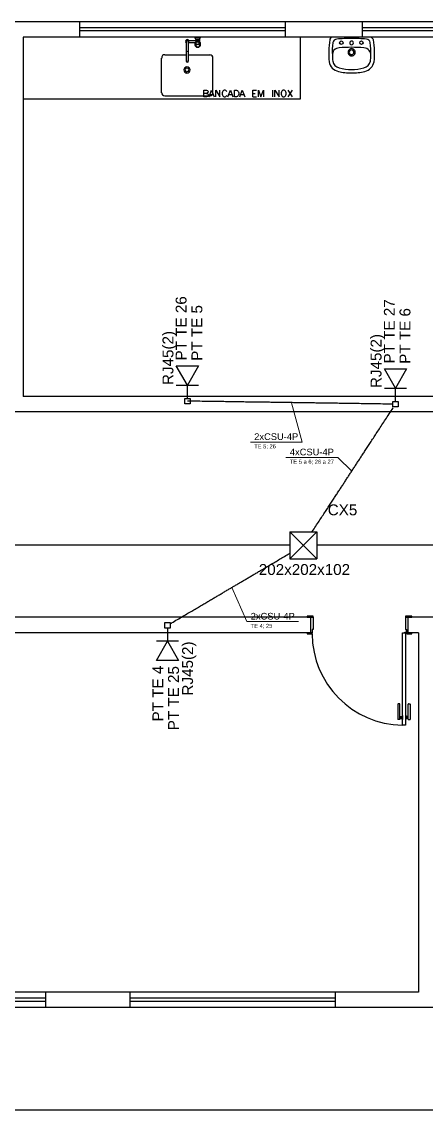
# Model space of a CAD drawing. Header units: millimetres. Extents: x -182 to 42, y -1396 to 15.
# Drawn here: x -167.93 to -160.05, y -83 to -61.8 of the extents above; entities that cross this region are included whole.
import ezdxf

# ---------------------------------------------------------------- set-up
doc = ezdxf.new("R2010")
doc.units = ezdxf.units.MM
doc.header["$LTSCALE"] = 10
doc.header["$MEASUREMENT"] = 0
doc.layers.add('Arquitetura', color=8, linetype='Continuous')
doc.layers.add('P-SIMBOL', color=170, linetype='Continuous')
for name, color, linetype, lineweight in [('CE-Condutos', 6, 'Continuous', 30), ('CE-Textos fios', 7, 'Continuous', 20), ('CE-Textos pontos', 5, 'Continuous', 20)]:
    doc.layers.add(name, color=color, linetype=linetype, lineweight=lineweight)
doc.styles.add('Arial', font='arial.ttf')

msp = doc.modelspace()

# ---------------------------------------------------------------- linework, layer by layer
at = {"layer": 'Arquitetura', "linetype": 'Continuous'}
for p, q in [((-156.204, -61.801), (-179.002, -61.801)), ((-156.204, -62.101), (-167.902, -62.101)), ((-162.803, -61.921), (-166.804, -61.921)), ((-162.803, -61.981), (-166.804, -61.981)), ((-157.306, -61.921), (-161.303, -61.921)), ((-157.306, -61.981), (-161.303, -61.981)), ((-158.374, -69.099), (-167.902, -69.099)), ((-158.374, -69.399), (-168.204, -69.399)), ((-162.373, -73.399), (-173.431, -73.399)), ((-159.773, -73.399), (-160.335, -73.399)), ((-162.373, -73.699), (-173.431, -73.699)), ((-160.205, -73.699), (-160.335, -73.699)), ((-160.205, -73.699), (-160.205, -80.698)), ((-160.205, -80.698), (-178.702, -80.698)), ((-167.462, -80.818), (-171.461, -80.818)), ((-167.462, -80.878), (-171.461, -80.878)), ((-161.825, -80.818), (-165.822, -80.818)), ((-161.825, -80.878), (-165.822, -80.878)), ((-151.605, -80.998), (-179.002, -80.998)), ((-149.607, -82.997), (-181, -82.997))]:
    msp.add_line(p, q, dxfattribs=at)
at = {"layer": 'Arquitetura'}
for p, q in [((-166.804, -61.801), (-166.804, -62.101)), ((-162.803, -61.801), (-162.803, -62.101)), ((-161.303, -61.801), (-161.303, -62.101)), ((-167.902, -62.101), (-167.902, -69.099)), ((-164.537, -62.145), (-164.559, -62.101)), ((-164.467, -62.145), (-164.445, -62.101)), ((-162.503, -63.302), (-162.503, -62.101)), ((-161.509, -62.101), (-161.895, -62.101)), ((-161.381, -62.101), (-161.759, -62.101)), ((-161.127, -62.101), (-161.509, -62.101)), ((-164.725, -62.175), (-164.725, -62.211)), ((-164.725, -62.211), (-164.725, -62.553)), ((-164.685, -62.175), (-164.685, -62.211)), ((-164.685, -62.211), (-164.685, -62.553)), ((-164.677, -62.163), (-164.537, -62.163)), ((-164.677, -62.203), (-164.547, -62.203)), ((-164.551, -62.261), (-164.551, -62.217)), ((-164.537, -62.145), (-164.537, -62.163)), ((-164.467, -62.145), (-164.537, -62.145)), ((-164.537, -62.163), (-164.537, -62.193)), ((-164.533, -62.233), (-164.533, -62.191)), ((-164.471, -62.233), (-164.471, -62.191)), ((-164.467, -62.145), (-164.467, -62.193)), ((-164.451, -62.261), (-164.451, -62.217)), ((-161.741, -62.211), (-161.729, -62.185)), ((-161.729, -62.233), (-161.741, -62.211)), ((-161.729, -62.185), (-161.707, -62.173)), ((-161.707, -62.245), (-161.729, -62.233)), ((-161.707, -62.173), (-161.683, -62.185)), ((-161.683, -62.233), (-161.707, -62.245)), ((-161.683, -62.185), (-161.673, -62.211)), ((-161.673, -62.211), (-161.683, -62.233)), ((-161.347, -62.211), (-161.339, -62.185)), ((-161.339, -62.233), (-161.347, -62.211)), ((-161.339, -62.185), (-161.313, -62.173)), ((-161.313, -62.245), (-161.339, -62.233)), ((-161.313, -62.173), (-161.293, -62.185)), ((-161.293, -62.233), (-161.313, -62.245)), ((-161.293, -62.185), (-161.281, -62.211)), ((-161.281, -62.211), (-161.293, -62.233)), ((-165.204, -63.184), (-165.204, -62.507)), ((-165.144, -62.445), (-164.725, -62.445)), ((-164.685, -62.445), (-164.263, -62.445)), ((-164.205, -63.184), (-164.205, -62.507)), ((-164.725, -62.553), (-164.725, -62.563)), ((-164.685, -62.553), (-164.685, -62.563)), ((-164.383, -63.26), (-164.383, -63.136)), ((-164.383, -63.136), (-164.331, -63.136)), ((-164.331, -63.136), (-164.311, -63.14)), ((-164.311, -63.14), (-164.307, -63.15)), ((-164.307, -63.15), (-164.301, -63.158)), ((-164.301, -63.158), (-164.301, -63.17)), ((-164.277, -63.26), (-164.231, -63.136)), ((-164.231, -63.136), (-164.179, -63.26)), ((-164.149, -63.26), (-164.149, -63.136)), ((-164.149, -63.136), (-164.069, -63.26)), ((-164.069, -63.26), (-164.069, -63.136)), ((-164.015, -63.154), (-164.023, -63.166)), ((-164.001, -63.14), (-164.015, -63.154)), ((-163.989, -63.136), (-164.001, -63.14)), ((-163.967, -63.136), (-163.989, -63.136)), ((-163.955, -63.14), (-163.967, -63.136)), ((-163.943, -63.154), (-163.955, -63.14)), ((-163.937, -63.166), (-163.943, -63.154)), ((-163.913, -63.26), (-163.867, -63.136)), ((-163.867, -63.136), (-163.819, -63.26)), ((-163.789, -63.26), (-163.789, -63.136)), ((-163.789, -63.136), (-163.749, -63.136)), ((-163.749, -63.136), (-163.731, -63.14)), ((-163.731, -63.14), (-163.719, -63.154)), ((-163.719, -63.154), (-163.711, -63.166)), ((-163.681, -63.26), (-163.635, -63.136)), ((-163.635, -63.136), (-163.587, -63.26)), ((-163.431, -63.26), (-163.431, -63.136)), ((-163.431, -63.136), (-163.355, -63.136)), ((-163.321, -63.26), (-163.321, -63.136)), ((-163.321, -63.136), (-163.271, -63.26)), ((-163.271, -63.26), (-163.223, -63.136)), ((-163.223, -63.136), (-163.223, -63.26)), ((-163.049, -63.136), (-163.049, -63.26)), ((-163.003, -63.26), (-163.003, -63.136)), ((-163.003, -63.136), (-162.919, -63.26)), ((-162.919, -63.26), (-162.919, -63.136)), ((-162.867, -63.154), (-162.871, -63.166)), ((-162.855, -63.14), (-162.867, -63.154)), ((-162.843, -63.136), (-162.855, -63.14)), ((-162.817, -63.136), (-162.843, -63.136)), ((-162.809, -63.14), (-162.817, -63.136)), ((-162.795, -63.154), (-162.809, -63.14)), ((-162.787, -63.166), (-162.795, -63.154)), ((-162.749, -63.136), (-162.665, -63.26)), ((-162.665, -63.136), (-162.749, -63.26)), ((-167.902, -63.302), (-162.503, -63.302)), ((-165.144, -63.242), (-164.263, -63.242)), ((-164.331, -63.196), (-164.383, -63.196)), ((-164.331, -63.26), (-164.383, -63.26)), ((-164.311, -63.188), (-164.331, -63.196)), ((-164.331, -63.196), (-164.311, -63.2)), ((-164.311, -63.256), (-164.331, -63.26)), ((-164.307, -63.184), (-164.311, -63.188)), ((-164.311, -63.2), (-164.307, -63.208)), ((-164.307, -63.246), (-164.311, -63.256)), ((-164.301, -63.17), (-164.307, -63.184)), ((-164.307, -63.208), (-164.301, -63.218)), ((-164.301, -63.238), (-164.307, -63.246)), ((-164.301, -63.218), (-164.301, -63.238)), ((-164.259, -63.218), (-164.201, -63.218)), ((-164.023, -63.166), (-164.027, -63.184)), ((-164.027, -63.184), (-164.027, -63.212)), ((-164.027, -63.212), (-164.023, -63.23)), ((-164.023, -63.23), (-164.015, -63.242)), ((-164.015, -63.242), (-164.001, -63.256)), ((-164.001, -63.256), (-163.989, -63.26)), ((-163.989, -63.26), (-163.967, -63.26)), ((-163.967, -63.26), (-163.955, -63.256)), ((-163.955, -63.256), (-163.943, -63.242)), ((-163.943, -63.242), (-163.937, -63.23)), ((-163.895, -63.218), (-163.837, -63.218)), ((-163.749, -63.26), (-163.789, -63.26)), ((-163.731, -63.256), (-163.749, -63.26)), ((-163.719, -63.242), (-163.731, -63.256)), ((-163.711, -63.23), (-163.719, -63.242)), ((-163.711, -63.166), (-163.705, -63.184)), ((-163.705, -63.212), (-163.711, -63.23)), ((-163.705, -63.184), (-163.705, -63.212)), ((-163.663, -63.218), (-163.605, -63.218)), ((-163.431, -63.196), (-163.385, -63.196)), ((-163.431, -63.26), (-163.355, -63.26)), ((-162.871, -63.166), (-162.881, -63.184)), ((-162.881, -63.184), (-162.881, -63.212)), ((-162.881, -63.212), (-162.871, -63.23)), ((-162.871, -63.23), (-162.867, -63.242)), ((-162.867, -63.242), (-162.855, -63.256)), ((-162.855, -63.256), (-162.843, -63.26)), ((-162.843, -63.26), (-162.817, -63.26)), ((-162.817, -63.26), (-162.809, -63.256)), ((-162.809, -63.256), (-162.795, -63.242)), ((-162.795, -63.242), (-162.787, -63.23)), ((-162.783, -63.184), (-162.787, -63.166)), ((-162.787, -63.23), (-162.783, -63.212)), ((-162.783, -63.212), (-162.783, -63.184)), ((-160.467, -73.695), (-160.461, -73.695)), ((-160.437, -73.667), (-160.437, -73.671)), ((-167.462, -80.698), (-167.462, -80.998)), ((-165.822, -80.698), (-165.822, -80.998)), ((-161.825, -80.698), (-161.825, -80.998))]:
    msp.add_line(p, q, dxfattribs=at)
at = {"layer": 'Arquitetura', "color": 2}
for p, q in [((-160.515, -75.498), (-160.515, -73.699)), ((-160.515, -73.699), (-160.455, -73.699)), ((-160.455, -73.699), (-160.455, -75.498)), ((-160.455, -75.498), (-160.515, -75.498))]:
    msp.add_line(p, q, dxfattribs=at)
at = {"layer": 'Arquitetura', "color": 3, "linetype": 'Continuous'}
for p, q in [((-160.605, -75.089), (-160.605, -75.39)), ((-160.571, -75.083), (-160.599, -75.083)), ((-160.565, -75.39), (-160.565, -75.089)), ((-160.405, -75.39), (-160.405, -75.089)), ((-160.397, -75.083), (-160.369, -75.083)), ((-160.365, -75.089), (-160.365, -75.39)), ((-160.519, -75.308), (-160.519, -75.388)), ((-160.451, -75.308), (-160.451, -75.388))]:
    msp.add_line(p, q, dxfattribs=at)
at = {"layer": 'Arquitetura', "color": 3}
for p, q in [((-160.565, -75.39), (-160.605, -75.39)), ((-160.565, -75.328), (-160.519, -75.328)), ((-160.565, -75.348), (-160.519, -75.348)), ((-160.565, -75.368), (-160.519, -75.368)), ((-160.519, -75.308), (-160.515, -75.308)), ((-160.519, -75.388), (-160.515, -75.388)), ((-160.451, -75.308), (-160.455, -75.308)), ((-160.451, -75.388), (-160.455, -75.388)), ((-160.405, -75.328), (-160.451, -75.328)), ((-160.405, -75.348), (-160.451, -75.348)), ((-160.405, -75.368), (-160.451, -75.368)), ((-160.405, -75.39), (-160.365, -75.39))]:
    msp.add_line(p, q, dxfattribs=at)
at = {"layer": 'Arquitetura', "linetype": 'Continuous'}
for points in [[(-164.547, -62.203), (-164.549, -62.205), (-164.549, -62.209), (-164.551, -62.211), (-164.551, -62.215), (-164.551, -62.217)], [(-164.535, -62.235), (-164.541, -62.239), (-164.545, -62.243), (-164.549, -62.249), (-164.551, -62.255), (-164.551, -62.261)], [(-164.551, -62.261), (-164.551, -62.267), (-164.547, -62.275), (-164.543, -62.279), (-164.537, -62.285), (-164.531, -62.289), (-164.523, -62.293), (-164.515, -62.295), (-164.505, -62.295), (-164.497, -62.295), (-164.489, -62.295), (-164.479, -62.293), (-164.471, -62.289), (-164.465, -62.285), (-164.459, -62.279), (-164.455, -62.275), (-164.453, -62.267), (-164.451, -62.261)], [(-164.537, -62.193), (-164.539, -62.195), (-164.541, -62.197), (-164.543, -62.199), (-164.545, -62.201), (-164.547, -62.203)], [(-164.463, -62.267), (-164.463, -62.263), (-164.465, -62.259), (-164.469, -62.255), (-164.475, -62.253), (-164.481, -62.249), (-164.487, -62.247), (-164.495, -62.247), (-164.503, -62.247), (-164.511, -62.247), (-164.519, -62.249), (-164.525, -62.251), (-164.531, -62.255), (-164.535, -62.257), (-164.539, -62.261), (-164.539, -62.265), (-164.539, -62.271), (-164.539, -62.275), (-164.535, -62.279), (-164.531, -62.281), (-164.525, -62.285), (-164.519, -62.287), (-164.511, -62.289), (-164.503, -62.289), (-164.495, -62.289), (-164.487, -62.287), (-164.481, -62.287), (-164.475, -62.283), (-164.469, -62.281), (-164.465, -62.277), (-164.463, -62.273), (-164.463, -62.267)], [(-164.535, -62.191), (-164.535, -62.191), (-164.535, -62.191), (-164.535, -62.191), (-164.537, -62.193), (-164.537, -62.193)], [(-164.467, -62.193), (-164.467, -62.193), (-164.467, -62.191), (-164.467, -62.191), (-164.469, -62.191), (-164.469, -62.191)], [(-164.451, -62.261), (-164.451, -62.255), (-164.453, -62.249), (-164.457, -62.245), (-164.463, -62.239), (-164.469, -62.235)], [(-164.451, -62.217), (-164.451, -62.213), (-164.453, -62.207), (-164.457, -62.201), (-164.461, -62.197), (-164.467, -62.193)]]:
    msp.add_lwpolyline(points, dxfattribs=at)
at = {"layer": 'Arquitetura', "color": 3}
for points in [[(-162.373, -73.399), (-162.253, -73.399), (-162.253, -73.379), (-162.373, -73.379), (-162.373, -73.399)], [(-160.455, -73.399), (-160.405, -73.399), (-160.335, -73.399), (-160.335, -73.379), (-160.455, -73.379), (-160.455, -73.399)], [(-162.373, -73.719), (-162.273, -73.719), (-162.273, -73.699), (-162.373, -73.699), (-162.373, -73.719)], [(-160.435, -73.719), (-160.335, -73.719), (-160.335, -73.699), (-160.435, -73.699), (-160.435, -73.719)]]:
    msp.add_lwpolyline(points, close=True, dxfattribs=at)
at = {"layer": 'Arquitetura', "color": 2}
for points in [[(-162.253, -73.639), (-162.273, -73.639), (-162.273, -73.699), (-162.303, -73.699), (-162.303, -73.399), (-162.253, -73.399), (-162.253, -73.639)], [(-160.455, -73.639), (-160.435, -73.639), (-160.435, -73.699), (-160.405, -73.699), (-160.405, -73.399), (-160.455, -73.399), (-160.455, -73.639)]]:
    msp.add_lwpolyline(points, close=True, dxfattribs=at)
at = {"layer": 'Arquitetura', "color": 1}
for points in [[(-160.443, -73.697), (-160.439, -73.699), (-160.439, -73.699), (-160.445, -73.699), (-160.485, -73.699), (-160.485, -73.697), (-160.443, -73.697)], [(-160.437, -73.689), (-160.435, -73.693), (-160.435, -73.693), (-160.435, -73.689), (-160.435, -73.649), (-160.437, -73.649), (-160.437, -73.689)]]:
    msp.add_lwpolyline(points, dxfattribs=at)
at = {"layer": 'Arquitetura'}
for points in [[(-160.465, -73.695), (-160.465, -73.693), (-160.469, -73.693), (-160.469, -73.695), (-160.459, -73.695), (-160.459, -73.693), (-160.463, -73.693), (-160.463, -73.695)], [(-160.469, -73.695), (-160.467, -73.695), (-160.467, -73.697)], [(-160.459, -73.695), (-160.461, -73.695), (-160.461, -73.697)], [(-160.439, -73.665), (-160.437, -73.667), (-160.437, -73.667)], [(-160.439, -73.667), (-160.439, -73.667), (-160.439, -73.665), (-160.439, -73.665), (-160.439, -73.673), (-160.439, -73.673), (-160.439, -73.669), (-160.439, -73.669)], [(-160.439, -73.673), (-160.437, -73.671), (-160.437, -73.671)]]:
    msp.add_lwpolyline(points, dxfattribs=at)
at = {"layer": 'Arquitetura', "color": 1}
msp.add_circle((-160.439, -73.693), 0.005, dxfattribs=at)
at = {"layer": 'Arquitetura'}
for centre, radius, start, end in [((-161.857, -62.169), 0.0772, 117.867, 168.569), ((-161.179, -62.191), 0.104, 20.5417, 58.93), ((-164.705, -62.183), 0.0345, 144.581, 215.419), ((-164.705, -62.183), 0.0345, 35.4187, 144.581), ((-164.705, -62.183), 0.0345, 215.419, 234.581), ((-164.705, -62.183), 0.0253, 322.252, 217.748), ((-164.705, -62.217), 0.0465, 64.5555, 115.444), ((-164.705, -62.183), 0.0345, 305.419, 324.581), ((-164.705, -62.183), 0.0345, 324.581, 35.4187), ((-164.501, -61.551), 0.557, 264.375, 275.625), ((-164.501, -62.003), 0.163, 257.538, 282.462), ((-164.533, -62.195), 0.004, 74.314, 121.567), ((-164.533, -62.237), 0.004, 63.9749, 122.156), ((-164.501, -62.085), 0.11, 254.314, 285.686), ((-164.501, -62.173), 0.067, 243.975, 296.025), ((-164.471, -62.195), 0.004, 58.4325, 105.686), ((-164.471, -62.237), 0.004, 57.8441, 116.025), ((-160.447, -62.409), 1.506, 170.279, 186.577), ((-160.983, -62.365), 0.901, 169.782, 185.797), ((-161.791, -62.219), 0.0803, 93.114, 170.393), ((-161.753, -62.437), 0.126, 86.7732, 140.755), ((-161.507, -65.884), 3.757, 90, 94.4144), ((-161.507, -65.004), 2.705, 90.0208, 95.0951), ((-161.507, -62.213), 0.036, 150.013, 209.987), ((-161.507, -62.213), 0.0359, 90, 150.04), ((-161.507, -62.213), 0.036, 210.019, 270.037), ((-161.513, -65.248), 2.949, 85.1896, 89.9391), ((-161.495, -65.558), 3.431, 85.3753, 90.2103), ((-161.507, -62.213), 0.036, 30.0191, 90.0367), ((-161.507, -62.213), 0.0359, 270, 330.04), ((-161.507, -62.213), 0.036, 330.013, 29.9872), ((-161.267, -62.445), 0.133, 40.3438, 89.4487), ((-161.223, -62.215), 0.0769, 8.7558, 85.6127), ((-162.357, -62.401), 1.227, 357.323, 9.2415), ((-162.567, -62.407), 1.508, 353.413, 9.6929), ((-165.148, -62.499), 0.0554, 85.3276, 188.622), ((-164.705, -62.429), 0.0465, 64.5555, 115.444), ((-164.267, -62.505), 0.0615, 358.104, 87.9457), ((-161.725, -62.447), 0.156, 144.652, 182.839), ((-161.243, -62.477), 0.638, 177.995, 188.17), ((-161.507, -62.395), 0.0698, 150.003, 209.997), ((-161.507, -62.395), 0.0698, 90, 149.993), ((-161.507, -62.395), 0.0698, 209.997, 269.999), ((-161.507, -62.395), 0.0444, 90.0097, 180), ((-161.507, -62.395), 0.0444, 180, 270), ((-161.507, -62.395), 0.0698, 29.9968, 89.9993), ((-161.507, -62.395), 0.0444, 0, 90), ((-161.507, -62.395), 0.0444, 270, 0), ((-161.507, -62.395), 0.0698, 270, 329.993), ((-161.507, -62.395), 0.0698, 330.003, 29.9968), ((-161.275, -62.449), 0.143, 356.602, 39.5997), ((-161.755, -62.477), 0.622, 351.322, 1.8265), ((-164.711, -62.739), 0.0614, 90, 180), ((-164.711, -62.739), 0.0614, 180, 270), ((-164.711, -62.739), 0.036, 90, 180), ((-164.711, -62.739), 0.036, 180, 270), ((-164.705, -62.563), 0.0223, 153.721, 26.2792), ((-164.705, -62.563), 0.02, 180, 0), ((-164.711, -62.739), 0.0614, 0, 90), ((-164.711, -62.739), 0.036, 0, 90), ((-164.711, -62.739), 0.036, 270, 0), ((-164.711, -62.739), 0.0614, 270, 0), ((-161.723, -62.551), 0.221, 187.72, 259.592), ((-161.719, -62.545), 0.157, 188.419, 258.384), ((-161.481, -61.587), 1.145, 256.458, 268.697), ((-161.537, -61.579), 1.153, 271.352, 283.504), ((-161.305, -62.533), 0.169, 282.946, 347.281), ((-161.301, -62.539), 0.235, 282.514, 349.944), ((-161.529, -61.849), 0.948, 255.637, 271.341), ((-161.485, -61.851), 0.947, 268.698, 284.422), ((-165.148, -63.188), 0.0547, 174.972, 275.028), ((-164.267, -63.182), 0.0615, 272.062, 357.938), ((-160.491, -73.715), 1.784, 180.129, 269.223)]:
    msp.add_arc(centre, radius, start, end, dxfattribs=at)
at = {"layer": 'Arquitetura', "color": 3, "linetype": 'Continuous'}
for centre, start, end in [((-160.599, -75.089), 99.4623, 180), ((-160.571, -75.089), 0, 99.4623), ((-160.399, -75.089), 80.5377, 180), ((-160.371, -75.089), 0, 80.5377)]:
    msp.add_arc(centre, 0.006, start, end, dxfattribs=at)
at = {"layer": 'CE-Condutos', "linetype": 'Continuous'}
for points in [[(-160.706, -69.247), (-160.897, -69.245), (-161.075, -69.242), (-161.243, -69.24), (-161.4, -69.237), (-161.547, -69.235), (-161.686, -69.233), (-161.817, -69.231), (-161.941, -69.229), (-162.06, -69.228), (-162.173, -69.226), (-162.281, -69.224), (-162.387, -69.223), (-162.49, -69.221), (-162.591, -69.22), (-162.691, -69.218), (-162.792, -69.217), (-162.894, -69.216), (-162.997, -69.214), (-163.103, -69.212), (-163.213, -69.211), (-163.327, -69.209), (-163.447, -69.207), (-163.573, -69.206), (-163.706, -69.204), (-163.847, -69.202), (-163.997, -69.199), (-164.157, -69.197), (-164.327, -69.195), (-164.509, -69.192), (-164.703, -69.189)], [(-162.273, -71.73), (-162.204, -71.624), (-162.138, -71.524), (-162.077, -71.43), (-162.018, -71.341), (-161.963, -71.256), (-161.911, -71.176), (-161.861, -71.1), (-161.813, -71.026), (-161.768, -70.956), (-161.723, -70.888), (-161.68, -70.823), (-161.638, -70.758), (-161.597, -70.695), (-161.556, -70.632), (-161.515, -70.569), (-161.474, -70.506), (-161.432, -70.442), (-161.389, -70.377), (-161.345, -70.309), (-161.3, -70.24), (-161.253, -70.168), (-161.204, -70.093), (-161.152, -70.014), (-161.098, -69.931), (-161.041, -69.843), (-160.98, -69.75), (-160.916, -69.652), (-160.848, -69.548), (-160.776, -69.438), (-160.699, -69.32)], [(-162.709, -71.996), (-163.228, -71.996), (-163.715, -71.996), (-164.172, -71.996), (-164.602, -71.996), (-165.006, -71.996), (-165.387, -71.996), (-165.747, -71.996), (-166.089, -71.996), (-166.415, -71.996), (-166.727, -71.996), (-167.027, -71.996), (-167.318, -71.996), (-167.602, -71.996), (-167.881, -71.996), (-168.158, -71.996), (-168.435, -71.996), (-168.714, -71.996), (-168.998, -71.996), (-169.289, -71.996), (-169.588, -71.996), (-169.899, -71.996), (-170.224, -71.996), (-170.564, -71.996), (-170.923, -71.996), (-171.303, -71.996), (-171.705, -71.996), (-172.133, -71.996), (-172.588, -71.996), (-173.073, -71.996), (-173.59, -71.996)], [(-153.053, -71.996), (-153.487, -71.996), (-153.894, -71.996), (-154.276, -71.996), (-154.635, -71.996), (-154.973, -71.996), (-155.291, -71.996), (-155.593, -71.996), (-155.879, -71.996), (-156.152, -71.996), (-156.414, -71.996), (-156.665, -71.996), (-156.91, -71.996), (-157.148, -71.996), (-157.383, -71.996), (-157.615, -71.996), (-157.848, -71.996), (-158.083, -71.996), (-158.321, -71.996), (-158.565, -71.996), (-158.817, -71.996), (-159.079, -71.996), (-159.352, -71.996), (-159.638, -71.996), (-159.94, -71.996), (-160.258, -71.996), (-160.596, -71.996), (-160.955, -71.996), (-161.337, -71.996), (-161.744, -71.996), (-162.177, -71.996)], [(-165.039, -73.524), (-164.925, -73.457), (-164.817, -73.394), (-164.716, -73.334), (-164.62, -73.278), (-164.53, -73.225), (-164.445, -73.175), (-164.365, -73.127), (-164.288, -73.082), (-164.215, -73.039), (-164.145, -72.998), (-164.078, -72.958), (-164.013, -72.92), (-163.95, -72.882), (-163.888, -72.846), (-163.827, -72.81), (-163.766, -72.774), (-163.706, -72.739), (-163.645, -72.703), (-163.583, -72.666), (-163.52, -72.629), (-163.455, -72.59), (-163.387, -72.551), (-163.317, -72.509), (-163.244, -72.466), (-163.167, -72.421), (-163.086, -72.373), (-163.001, -72.323), (-162.91, -72.269), (-162.815, -72.213), (-162.713, -72.153)]]:
    msp.add_spline(points, degree=3, dxfattribs=at)
at = {"layer": 'CE-Textos fios'}
for p, q in [((-162.678, -69.219), (-162.472, -69.986)), ((-162.472, -69.986), (-163.478, -69.986)), ((-162.472, -69.986), (-163.478, -69.986)), ((-161.777, -70.285), (-162.784, -70.285)), ((-161.777, -70.285), (-162.784, -70.285)), ((-161.504, -70.553), (-161.777, -70.285)), ((-163.835, -72.815), (-163.547, -73.482)), ((-163.547, -73.482), (-162.54, -73.482)), ((-163.547, -73.482), (-162.54, -73.482))]:
    msp.add_line(p, q, dxfattribs=at)
at = {"layer": 'P-SIMBOL'}
for p, q in [((-164.919, -68.504), (-164.487, -68.504)), ((-164.703, -68.879), (-164.919, -68.504)), ((-164.487, -68.504), (-164.703, -68.879)), ((-160.868, -68.563), (-160.436, -68.563)), ((-160.652, -68.938), (-160.868, -68.563)), ((-160.436, -68.563), (-160.652, -68.938)), ((-164.919, -68.879), (-164.487, -68.879)), ((-164.703, -69.136), (-164.703, -68.879)), ((-160.868, -68.938), (-160.436, -68.938)), ((-160.652, -69.195), (-160.652, -68.938)), ((-164.756, -69.136), (-164.65, -69.136)), ((-164.756, -69.242), (-164.756, -69.136)), ((-164.65, -69.242), (-164.756, -69.242)), ((-164.65, -69.136), (-164.65, -69.242)), ((-160.705, -69.195), (-160.599, -69.195)), ((-160.705, -69.301), (-160.705, -69.195)), ((-160.599, -69.301), (-160.705, -69.301)), ((-160.599, -69.195), (-160.599, -69.301)), ((-162.711, -71.731), (-162.181, -71.731)), ((-162.711, -71.731), (-162.711, -72.261)), ((-162.711, -71.731), (-162.181, -72.261)), ((-162.181, -71.731), (-162.711, -72.261)), ((-162.181, -71.731), (-162.181, -72.261)), ((-162.711, -72.261), (-162.181, -72.261)), ((-165.144, -73.502), (-165.038, -73.502)), ((-165.144, -73.608), (-165.144, -73.502)), ((-165.038, -73.502), (-165.038, -73.608)), ((-165.038, -73.608), (-165.144, -73.608)), ((-165.091, -73.608), (-165.091, -73.865)), ((-165.307, -74.24), (-165.091, -73.865)), ((-164.875, -73.865), (-165.307, -73.865)), ((-165.091, -73.865), (-164.875, -74.24)), ((-164.875, -74.24), (-165.307, -74.24))]:
    msp.add_line(p, q, dxfattribs=at)

# ---------------------------------------------------------------- texts
at = {"layer": 'CE-Textos fios', "attachment_point": 7, "line_spacing_factor": 0.798, "style": 'Arial'}
for s, insert, char_height, width in [('2xCSU-4P', (-163.403, -69.947), 0.13, 1.248), ('TE 5; 26', (-163.403, -70.124), 0.08, 0.768), ('4xCSU-4P', (-162.709, -70.247), 0.13, 1.248), ('TE 5 a 6; 26 a 27', (-162.709, -70.424), 0.08, 1.632), ('2xCSU-4P', (-163.471, -73.444), 0.13, 1.248), ('TE 4; 25', (-163.471, -73.621), 0.08, 0.768)]:
    msp.add_mtext(s, dxfattribs=dict(at, insert=insert, char_height=char_height, width=width))
at = {"layer": 'CE-Textos pontos', "char_height": 0.2118, "rotation": 90.0002, "line_spacing_factor": 0.798, "style": 'Arial'}
for s, insert, width, attachment_point in [('PT TE 26', (-164.717, -68.396), 2.03328, 7), ('PT TE 5', (-164.41, -68.403), 1.77912, 7), ('PT TE 27', (-160.666, -68.455), 2.03328, 7), ('PT TE 6', (-160.359, -68.462), 1.77912, 7), ('RJ45(2)', (-164.912, -68.875), 1.77912, 7), ('RJ45(2)', (-160.861, -68.934), 1.77912, 7), ('RJ45(2)', (-164.53, -73.869), 1.77912, 9), ('PT TE 4', (-165.172, -74.341), 1.77912, 9), ('PT TE 25', (-164.865, -74.348), 2.03328, 9)]:
    msp.add_mtext(s, dxfattribs=dict(at, insert=insert, width=width, attachment_point=attachment_point))
at = {"layer": 'CE-Textos pontos', "char_height": 0.2118, "line_spacing_factor": 0.798, "style": 'Arial'}
for s, insert, width, attachment_point in [('CX5', (-161.971, -71.415), 0.76248, 7), ('202x202x102', (-162.425, -72.577), 2.79576, 8)]:
    msp.add_mtext(s, dxfattribs=dict(at, insert=insert, width=width, attachment_point=attachment_point))

doc.saveas('drawing.dxf')
